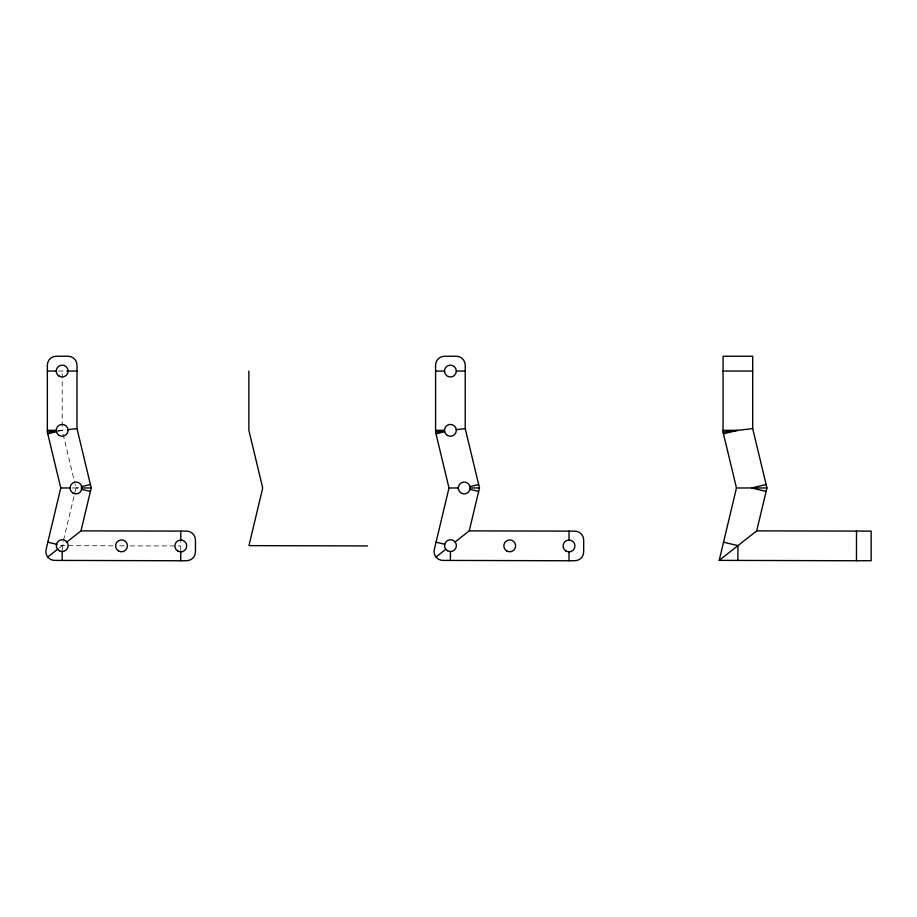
<?xml version="1.0" encoding="UTF-8"?>
<svg xmlns="http://www.w3.org/2000/svg" width="917" height="917" viewBox="0 0 917 917"><rect width="100%" height="100%" fill="white"/><g stroke="black" fill="none" stroke-linecap="round" stroke-linejoin="round"><path stroke-width="0.69" stroke-dasharray="4.58 3.44" d="M180.775 550.865L180.787 542.405M62.218 549.661L63.227 541.5M63.548 540.136L76.008 487.97L75.011 483.855M59.605 547.701L65.176 543.322M58.241 431.277L62.173 430.337L62.173 371.064M78.621 487.34L76.008 487.97L78.621 488.601M58.47 430.772L65.416 429.947M58.642 371.064L67.113 371.064M58.126 430.337L62.173 430.337L74.69 482.48M72.191 487.97L79.103 487.97M124.334 545.867L118.694 545.856M129.985 545.879L180.787 545.936M113.043 545.833L62.241 545.626L58.31 544.687"/><path stroke-width="1.38" d="M66.345 542.394L80.994 530.886L91.241 487.959L76.994 428.583L76.994 365.138A8.895 8.895 0 0 0 68.099 356.243L56.246 356.243A8.895 8.895 0 0 0 47.352 365.138L47.352 432.09L60.763 487.982L46.091 549.455A8.895 8.895 0 0 0 54.711 560.413L180.764 560.757L180.775 552.275M180.787 540.996L180.798 531.115M455.164 541.936L469.229 530.886L479.476 487.959L465.217 428.583L465.217 365.138A8.895 8.895 0 0 0 456.334 356.243L444.481 356.243A8.895 8.895 0 0 0 435.586 365.138L435.586 432.09L448.998 487.982L434.326 549.455A8.895 8.895 0 0 0 442.945 560.413L568.998 560.757L569.01 551.862M569.021 540.01L569.033 531.115L574.787 531.115A8.895 8.895 0 0 1 583.682 540.01L583.682 551.839A8.895 8.895 0 0 1 574.787 560.734L568.998 560.734M719.192 560.379L756.697 530.886L766.944 487.959L752.697 428.583L752.697 356.243L723.054 356.243L723.054 432.09L736.466 487.982L719.192 560.379L856.467 560.757L856.501 531.115M62.184 560.436L62.218 551.014M450.407 560.436L450.453 551.553M737.887 560.436L737.944 545.626L723.536 542.188M47.753 557.02L58.138 548.847M435.988 557.02L445.788 549.317M47.764 433.798L56.934 431.598M81.246 486.709L90.416 484.508M435.999 433.798L444.642 431.724M469.997 486.583L478.651 484.508M723.467 433.798L737.876 430.337L723.054 430.337M766.119 484.508L751.711 487.97L766.119 491.409M47.352 432.09L56.384 431.024M67.491 429.706L76.994 428.583M435.586 432.09L444.516 431.036M456.288 429.637L465.217 428.583M723.054 432.09L752.697 428.583M47.352 371.064L55.822 371.064M67.113 371.064L76.994 371.064M435.586 371.064L444.481 371.064M456.334 371.064A5.926 5.926 0 0 0 447.439 365.929A5.926 5.926 0 0 0 447.439 376.199A5.926 5.926 0 0 0 456.334 371.064L465.217 371.064M723.054 371.064L752.697 371.064M47.352 430.337L56.785 430.337M435.586 430.337L444.481 430.337M60.763 487.982L70.047 487.97M81.246 487.97L91.241 487.959M448.998 487.982L458.305 487.97M470.169 487.97A5.926 5.926 0 0 0 461.274 482.835A5.926 5.926 0 0 0 461.274 493.105A5.926 5.926 0 0 0 470.169 487.97L479.476 487.959M736.466 487.982L766.944 487.959M180.764 560.734L186.552 560.734A8.895 8.895 0 0 0 195.447 551.839L195.447 540.01A8.895 8.895 0 0 0 186.552 531.115L80.994 530.886M856.467 560.734L871.15 560.734L871.15 531.115L756.697 530.886M568.953 531.115L469.229 530.886M367.488 545.936L248.954 545.626L262.709 487.97L248.874 430.337L248.874 371.064M469.997 489.346L478.651 491.409M436.056 542.188L444.711 544.251M81.246 489.219L90.416 491.409M47.833 542.188L57.003 544.377M59.204 376.199A5.926 5.926 0 0 0 68.099 371.064A5.926 5.926 0 0 0 59.204 365.929A5.926 5.926 0 0 0 59.204 376.199M59.204 435.472A5.926 5.926 0 0 0 68.099 430.337A5.926 5.926 0 0 0 59.204 425.201A5.926 5.926 0 0 0 59.204 435.472M73.039 493.105A5.926 5.926 0 0 0 81.934 487.97A5.926 5.926 0 0 0 73.039 482.835A5.926 5.926 0 0 0 73.039 493.105M59.273 550.762A5.926 5.926 0 0 0 68.167 545.626A5.926 5.926 0 0 0 59.273 540.491A5.926 5.926 0 0 0 59.273 550.762M118.545 551.002A5.926 5.926 0 0 0 127.44 545.867A5.926 5.926 0 0 0 118.545 540.732A5.926 5.926 0 0 0 118.545 551.002M177.818 551.071A5.926 5.926 0 0 0 186.713 545.936A5.926 5.926 0 0 0 177.818 540.801A5.926 5.926 0 0 0 177.818 551.071M447.507 550.762A5.926 5.926 0 0 0 456.402 545.626A5.926 5.926 0 0 0 447.507 540.491A5.926 5.926 0 0 0 447.507 550.762M566.053 551.071A5.926 5.926 0 0 0 574.948 545.936A5.926 5.926 0 0 0 566.053 540.801A5.926 5.926 0 0 0 566.053 551.071M447.439 435.472A5.926 5.926 0 0 0 456.334 430.337A5.926 5.926 0 0 0 447.439 425.201A5.926 5.926 0 0 0 447.439 435.472M506.78 551.002A5.926 5.926 0 0 0 515.675 545.867A5.926 5.926 0 0 0 506.78 540.732A5.926 5.926 0 0 0 506.78 551.002"/></g></svg>
